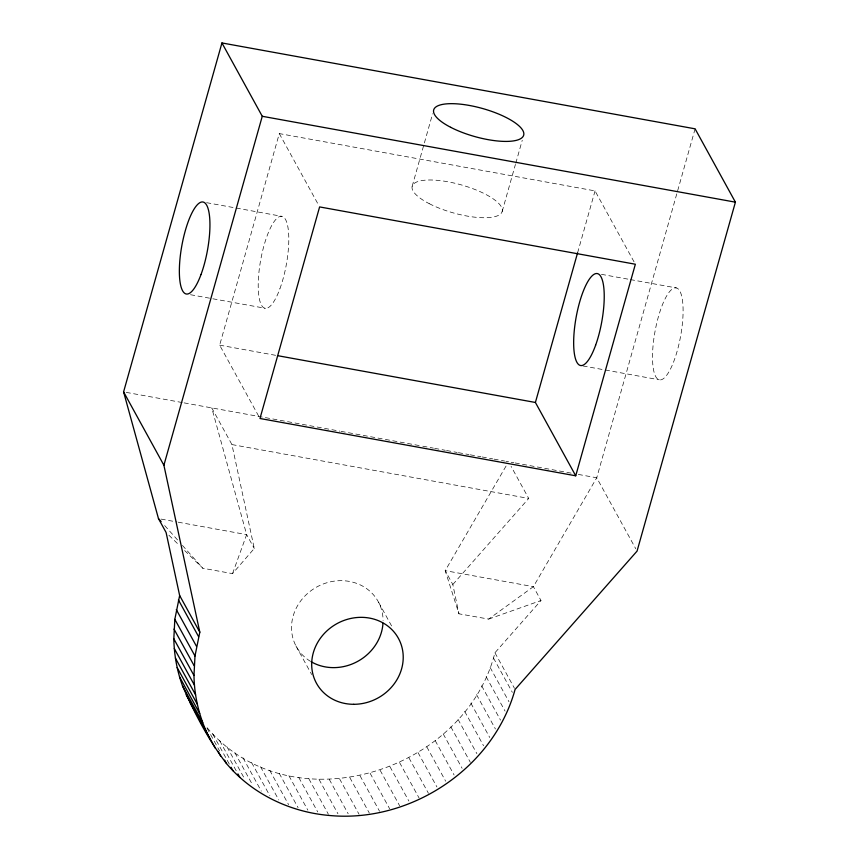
<?xml version="1.0" encoding="UTF-8"?>
<svg xmlns="http://www.w3.org/2000/svg" width="859" height="859" viewBox="0 0 859 859"><rect width="100%" height="100%" fill="white"/><g stroke="black" fill="none" stroke-linecap="round" stroke-linejoin="round"><path stroke-width="0.64" stroke-dasharray="4.29 3.22" d="M258.688 416.164L219.657 345.157L279.293 133.585L595.051 190.891L634.082 261.898M412.17 186.285L432.603 113.775M502.171 211.475L515.432 164.413M515.797 163.146L522.251 140.242M577.592 252.814L595.051 190.891M695.103 128.829L596.737 477.776L533.385 586.665L488.664 619.092L458.953 613.809L445.198 570.655L506.531 465.245M207.159 727.798C290.653 826.476 464.472 773.057 494.934 652.765L540.998 600.516L533.385 586.665L445.198 570.655L452.822 584.507L458.953 613.809M232.531 573.629L246.651 534.62L211.765 407.907L231.93 444.575L254.275 548.471L232.531 573.629L202.842 568.25L183.987 549.9M452.822 584.507L528.714 498.435L511.073 466.351M488.664 619.092L540.998 600.516M206.632 202.681L281.548 216.275M601.429 274.332L629.035 279.336M630.345 279.572L676.344 287.926A46.73 13.014 -79.7 0 1 674.498 359.492A46.73 13.014 -79.7 0 1 652.55 354.176A46.73 13.014 -79.7 0 1 676.344 287.926M190.537 294.723L211.572 298.545M212.882 298.782L265.452 308.317M583.014 365.966L604.049 369.778M605.359 370.014L659.25 379.796M219.657 345.157L276.222 355.422M126.219 392.38L182.817 402.646M184.127 402.882L339.713 431.121M341.034 431.368L421.501 445.971M422.811 446.208L433.365 448.119M434.686 448.366L445.241 450.277M446.562 450.513L457.106 452.435M458.427 452.672L468.982 454.583M470.303 454.83L480.857 456.741M482.167 456.977L492.722 458.899M494.043 459.136L504.598 461.047M505.919 461.294L508.549 461.766M511.18 462.249L513.822 462.722M515.132 462.958L571.729 473.234M578.311 474.426L596.737 477.776L635.778 548.783M231.93 444.575L528.714 498.435M161.105 519.094L176.9 521.961M178.21 522.197L246.651 534.62L254.275 548.471M168.912 535.221L179.284 545.315M164.681 525.558L177.996 540.451M182.43 545.411L202.842 568.25M279.293 133.585L318.968 205.763M494.934 652.765L514.455 688.284M493.453 657.962L512.351 692.343M490.102 667.411L509 701.792M486.151 676.699L505.049 711.069M481.62 685.772L500.518 720.143M476.509 694.598L495.407 728.98M470.861 703.145L489.759 737.527M464.676 711.392L483.574 745.762M457.987 719.284L476.885 753.665M450.825 726.811L470.356 762.33M378.658 602.406L392.52 627.618M443.212 733.919L462.11 768.3M435.191 740.598L454.089 774.979M426.773 746.825L445.671 781.207M418.011 752.559L436.909 786.941M408.916 757.799L428.448 793.319M399.553 762.502L419.085 798.022M389.932 766.658L408.841 801.028M380.118 770.255L399.639 805.774M370.122 773.272L389.653 808.791M295.925 645.893L311.677 674.54M360.007 775.698L379.528 811.229M349.796 777.535L369.316 813.054M339.53 778.759L359.062 814.278M329.265 779.381L348.163 813.752M319.022 779.381L337.931 813.763M308.864 778.769L328.396 814.3M298.814 777.556L317.712 811.927M288.914 775.731L307.812 810.112M279.196 773.304L298.094 807.685M269.715 770.298L288.613 804.668M260.502 766.711L278.778 799.944M251.59 762.556L269.866 795.788M243.022 757.863L261.286 791.096M234.818 752.634L252.46 784.718M227.023 746.911L244.665 778.995M219.668 740.694L236.676 771.629M212.764 734.015L230.405 766.099M206.987 728.045L219.593 750.97M310.486 661.344A46.73 42.456 -28.8 0 1 316.402 587.191A46.73 42.456 -28.8 0 1 383.071 620.509M429.189 203.637A46.73 14.56 15.7 0 0 501.849 212.334A46.73 14.56 15.7 0 0 440.474 180.658A46.73 14.56 15.7 0 0 429.189 203.637M279.873 288.828A46.73 13.014 -79.7 0 0 282.353 216.447A46.73 13.014 -79.7 0 0 258.28 281.623A46.73 13.014 -79.7 0 0 279.873 288.828"/><path stroke-width="1.29" d="M173.829 638.828L174.828 619.339L179.649 595.534L166.088 532.462L158.475 518.611L123.589 391.897L221.944 42.95L695.103 128.829L735.411 202.166L637.056 551.113L515.089 689.433C493.377 768.569 410.162 823.384 329.018 815.438C289.934 812.034 251.859 793.834 226.518 763.576C208.361 739.964 194.499 713.077 182.516 685.89C177.018 670.825 174.119 654.859 173.829 638.828L193.984 675.496C194.349 697.884 199.954 720.164 210.498 739.932M193.984 675.496L194.993 656.008L199.814 632.203L163.897 465.234L123.589 391.897M163.897 465.234L262.263 116.287L221.944 42.95M575.723 475.8L635.359 264.228L319.612 206.922L259.976 418.494L575.723 475.8L535.404 402.463L577.592 252.814M262.263 116.287L735.411 202.166M277.543 355.658L535.404 402.463M158.475 518.611L161.138 521.596M190.333 703.263L197.13 714.463M179.649 595.534L199.814 632.203M178.404 599.915L198.558 636.583M176.299 609.6L196.464 646.269M174.828 619.339L194.993 656.008M174.012 629.089L194.166 665.757M174.291 648.513L194.445 685.181M175.397 658.091L195.551 694.759M237.932 773.916L239.822 777.363M177.137 667.54L197.302 704.208M231.039 767.248L232.929 770.684M179.52 676.817L199.675 713.485M224.628 760.14L226.518 763.576M182.516 685.89L202.681 722.559M218.111 751.475L220.634 756.06M186.135 694.716L206.289 731.385M195.122 711.499L215.287 748.168M382.985 623.237A46.73 42.456 -28.8 0 1 357.323 661.58A46.73 42.456 -28.8 0 1 311.269 661.806M353.747 704.305A46.73 42.456 -28.8 0 0 398.812 639.075A46.73 42.456 -28.8 0 0 319.795 639.075A46.73 42.456 -28.8 0 0 353.747 704.305M201.017 274.515A46.73 13.014 -79.7 0 0 203.497 202.133A46.73 13.014 -79.7 0 0 179.424 267.31A46.73 13.014 -79.7 0 0 201.017 274.515M450.696 127.315A46.73 14.56 15.7 0 0 523.356 136.012A46.73 14.56 15.7 0 0 461.981 104.336A46.73 14.56 15.7 0 0 450.696 127.315M595.631 345.178A46.73 13.014 -79.7 0 0 597.488 273.613A46.73 13.014 -79.7 0 0 573.694 339.863A46.73 13.014 -79.7 0 0 595.631 345.178"/></g></svg>
